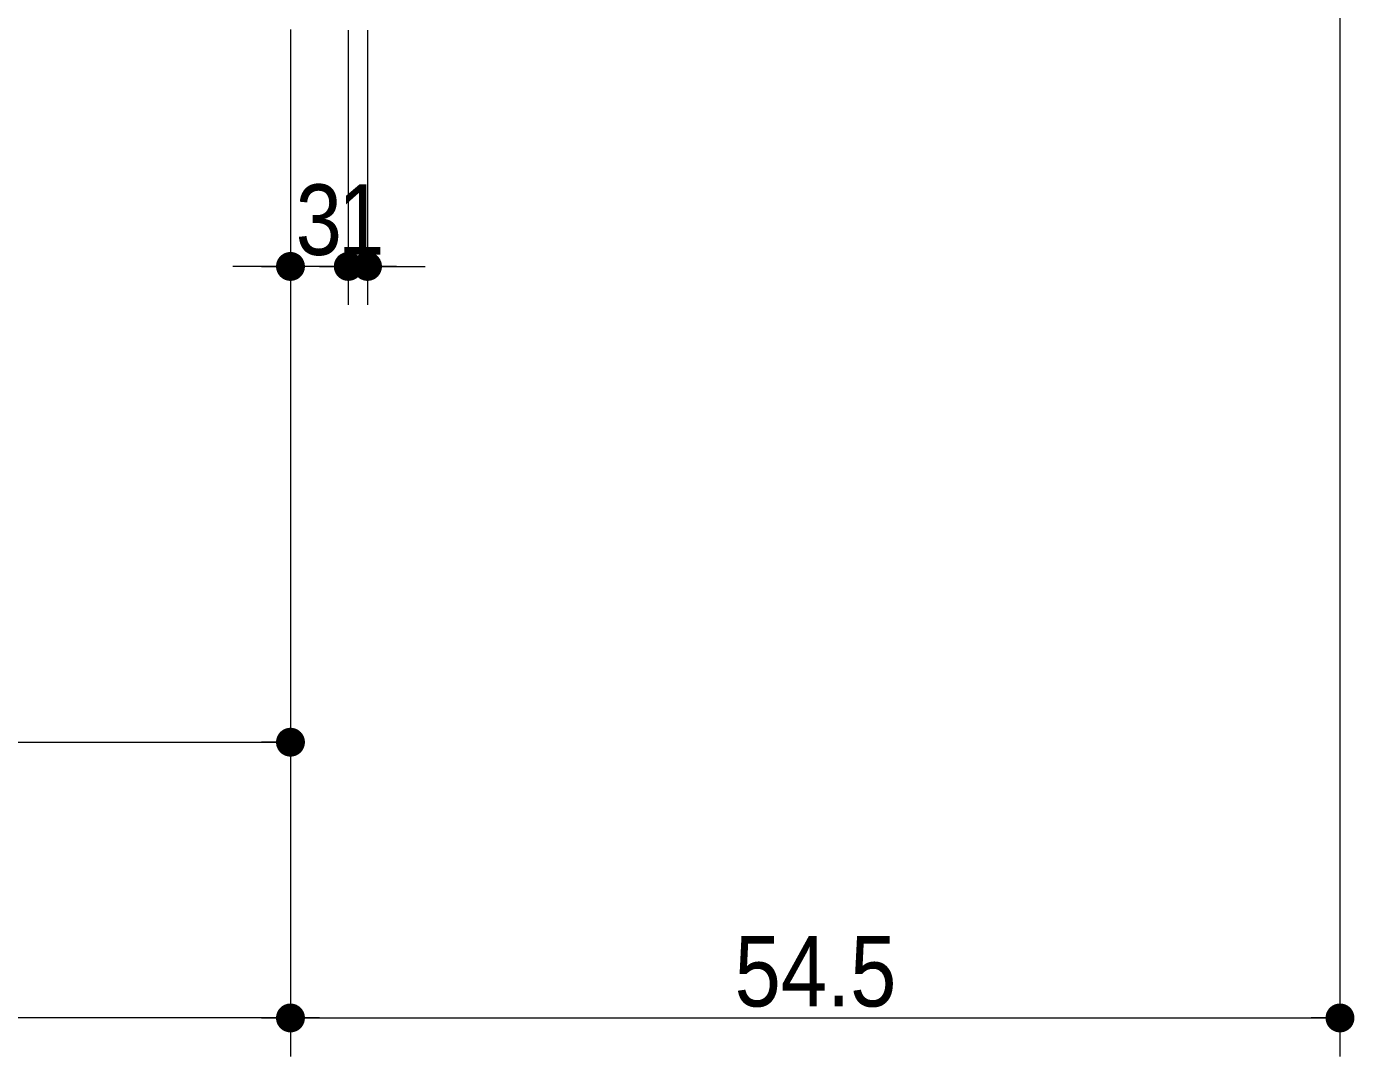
# Model space of a CAD drawing. Units: millimetres, scale not verified. Extents: x -606 to 606, y -304 to 304.
# Drawn here: x -148.9 to -79.9, y -168.3 to -114.8 of the extents above; entities that cross this region are included whole.
import ezdxf
from ezdxf.enums import TextEntityAlignment as Align

# ---------------------------------------------------------------- set-up
doc = ezdxf.new("R2010")
doc.units = ezdxf.units.MM
doc.header["$LTSCALE"] = 2
doc.header["$PDMODE"] = 32
doc.header["$PDSIZE"] = 1
doc.layers.add('0-2_2寸法-1', color=7, linetype='Continuous', lineweight=5)
doc.layers.add('0-3_0', color=7, linetype='Continuous', lineweight=25)
doc.layers.add('0-4_Defpoints', color=7, linetype='Continuous')
doc.styles.add('ＭＳ Ｐゴシック', font='')
doc.styles.get('ＭＳ Ｐゴシック').set_extended_font_data('MS PGothic')

# ---------------------------------------------------------------- blocks, each defined once
blk = doc.blocks.new('_Dot')
at = {"layer": '0-3_0'}
blk.add_line((-1, 0), (-2, 0), dxfattribs=at)
for points in [[(0, 0), (-0.426, 0.905), (-0.309, 0.951)], [(0, 0), (-0.309, 0.951), (-0.187, 0.982)], [(0, 0), (-0.187, 0.982), (-0.063, 0.998)], [(0, 0), (-0.063, 0.998), (0.063, 0.998)], [(0, 0), (0.063, 0.998), (0.187, 0.982)], [(0, 0), (0.187, 0.982), (0.309, 0.951)], [(0, 0), (0.309, 0.951), (0.426, 0.905)], [(0, 0), (-1, 0), (-0.992, 0.125)], [(0, 0), (-0.992, -0.125), (-1, 0)], [(0, 0), (-0.992, 0.125), (-0.969, 0.249)], [(0, 0), (-0.969, -0.249), (-0.992, -0.125)], [(0, 0), (-0.969, 0.249), (-0.93, 0.368)], [(0, 0), (-0.93, -0.368), (-0.969, -0.249)], [(0, 0), (-0.93, 0.368), (-0.876, 0.482)], [(0, 0), (-0.876, -0.482), (-0.93, -0.368)], [(0, 0), (-0.876, 0.482), (-0.809, 0.588)], [(0, 0), (-0.809, -0.588), (-0.876, -0.482)], [(0, 0), (-0.809, 0.588), (-0.729, 0.685)], [(0, 0), (-0.729, -0.685), (-0.809, -0.588)], [(0, 0), (-0.729, 0.685), (-0.637, 0.771)], [(0, 0), (-0.637, -0.771), (-0.729, -0.685)], [(0, 0), (-0.637, 0.771), (-0.536, 0.844)], [(0, 0), (-0.536, -0.844), (-0.637, -0.771)], [(0, 0), (-0.536, 0.844), (-0.426, 0.905)], [(0, 0), (-0.426, -0.905), (-0.536, -0.844)], [(0, 0), (-0.309, -0.951), (-0.426, -0.905)], [(0, 0), (-0.187, -0.982), (-0.309, -0.951)], [(0, 0), (-0.063, -0.998), (-0.187, -0.982)], [(0, 0), (0.063, -0.998), (-0.063, -0.998)], [(0, 0), (0.426, 0.905), (0.536, 0.844)], [(0, 0), (0.536, 0.844), (0.637, 0.771)], [(0, 0), (0.637, 0.771), (0.729, 0.685)], [(0, 0), (0.729, 0.685), (0.809, 0.588)], [(0, 0), (0.809, 0.588), (0.876, 0.482)], [(0, 0), (0.876, 0.482), (0.93, 0.368)], [(0, 0), (0.93, 0.368), (0.969, 0.249)], [(0, 0), (0.969, 0.249), (0.992, 0.125)], [(0, 0), (0.992, 0.125), (1, 0)], [(0, 0), (0.187, -0.982), (0.063, -0.998)], [(0, 0), (0.309, -0.951), (0.187, -0.982)], [(0, 0), (0.426, -0.905), (0.309, -0.951)], [(0, 0), (0.536, -0.844), (0.426, -0.905)], [(0, 0), (0.637, -0.771), (0.536, -0.844)], [(0, 0), (0.729, -0.685), (0.637, -0.771)], [(0, 0), (0.809, -0.588), (0.729, -0.685)], [(0, 0), (0.876, -0.482), (0.809, -0.588)], [(0, 0), (0.93, -0.368), (0.876, -0.482)], [(0, 0), (0.969, -0.249), (0.93, -0.368)], [(0, 0), (0.992, -0.125), (0.969, -0.249)], [(0, 0), (1, 0), (0.992, -0.125)]]:
    blk.add_solid(points, dxfattribs=at)

msp = doc.modelspace()

# ---------------------------------------------------------------- linework, layer by layer
at = {"layer": '0-2_2寸法-1'}
for p, q in [((-80.673, -93.079), (-80.673, -168.266)), ((-135.173, -114.915), (-135.173, -153.943)), ((-132.173, -114.951), (-132.173, -129.229)), ((-132.173, -114.951), (-132.173, -129.229)), ((-131.173, -114.951), (-131.173, -129.229)), ((-135.173, -116.122), (-135.173, -168.266)), ((-135.173, -116.122), (-135.173, -168.266)), ((-135.173, -116.122), (-135.173, -129.229)), ((-136.673, -127.229), (-138.174, -127.229)), ((-133.673, -127.229), (-135.174, -127.229)), ((-132.173, -127.229), (-135.173, -127.229)), ((-132.173, -127.229), (-131.173, -127.229)), ((-130.672, -127.229), (-129.171, -127.229)), ((-129.672, -127.229), (-128.171, -127.229)), ((-183.672, -151.943), (-136.673, -151.943)), ((-136.673, -166.266), (-203.672, -166.266)), ((-133.672, -166.266), (-82.173, -166.266))]:
    msp.add_line(p, q, dxfattribs=at)
at = {"layer": '0-4_Defpoints'}
for p in [(-135.173, -127.229), (-131.173, -127.229), (-135.173, -151.943), (-80.673, -166.266)]:
    msp.add_point(p, dxfattribs=at)

# ---------------------------------------------------------------- block references
at = {"layer": '0-2_2寸法-1', "xscale": 0.7503418, "yscale": 0.7503418}
for p in [(-135.173, -127.229), (-132.173, -127.229), (-135.173, -151.943), (-135.173, -166.266), (-80.673, -166.266)]:
    msp.add_blockref('_Dot', p, dxfattribs=at)
at = {"layer": '0-2_2寸法-1', "xscale": 0.7503418, "yscale": 0.7503418, "rotation": 180}
for p in [(-132.173, -127.229), (-131.173, -127.229), (-135.173, -166.266)]:
    msp.add_blockref('_Dot', p, dxfattribs=at)

# ---------------------------------------------------------------- texts
at = {"layer": '0-2_2寸法-1', "style": 'ＭＳ Ｐゴシック', "width": 0.9}
for s, p in [('3', (-134.902, -127.734)), ('1', (-132.699, -127.725)), ('54.5', (-112.11, -166.771))]:
    msp.add_text(s, height=3.666, dxfattribs=at).set_placement(p, align=Align.BOTTOM_LEFT)

doc.saveas('drawing.dxf')
